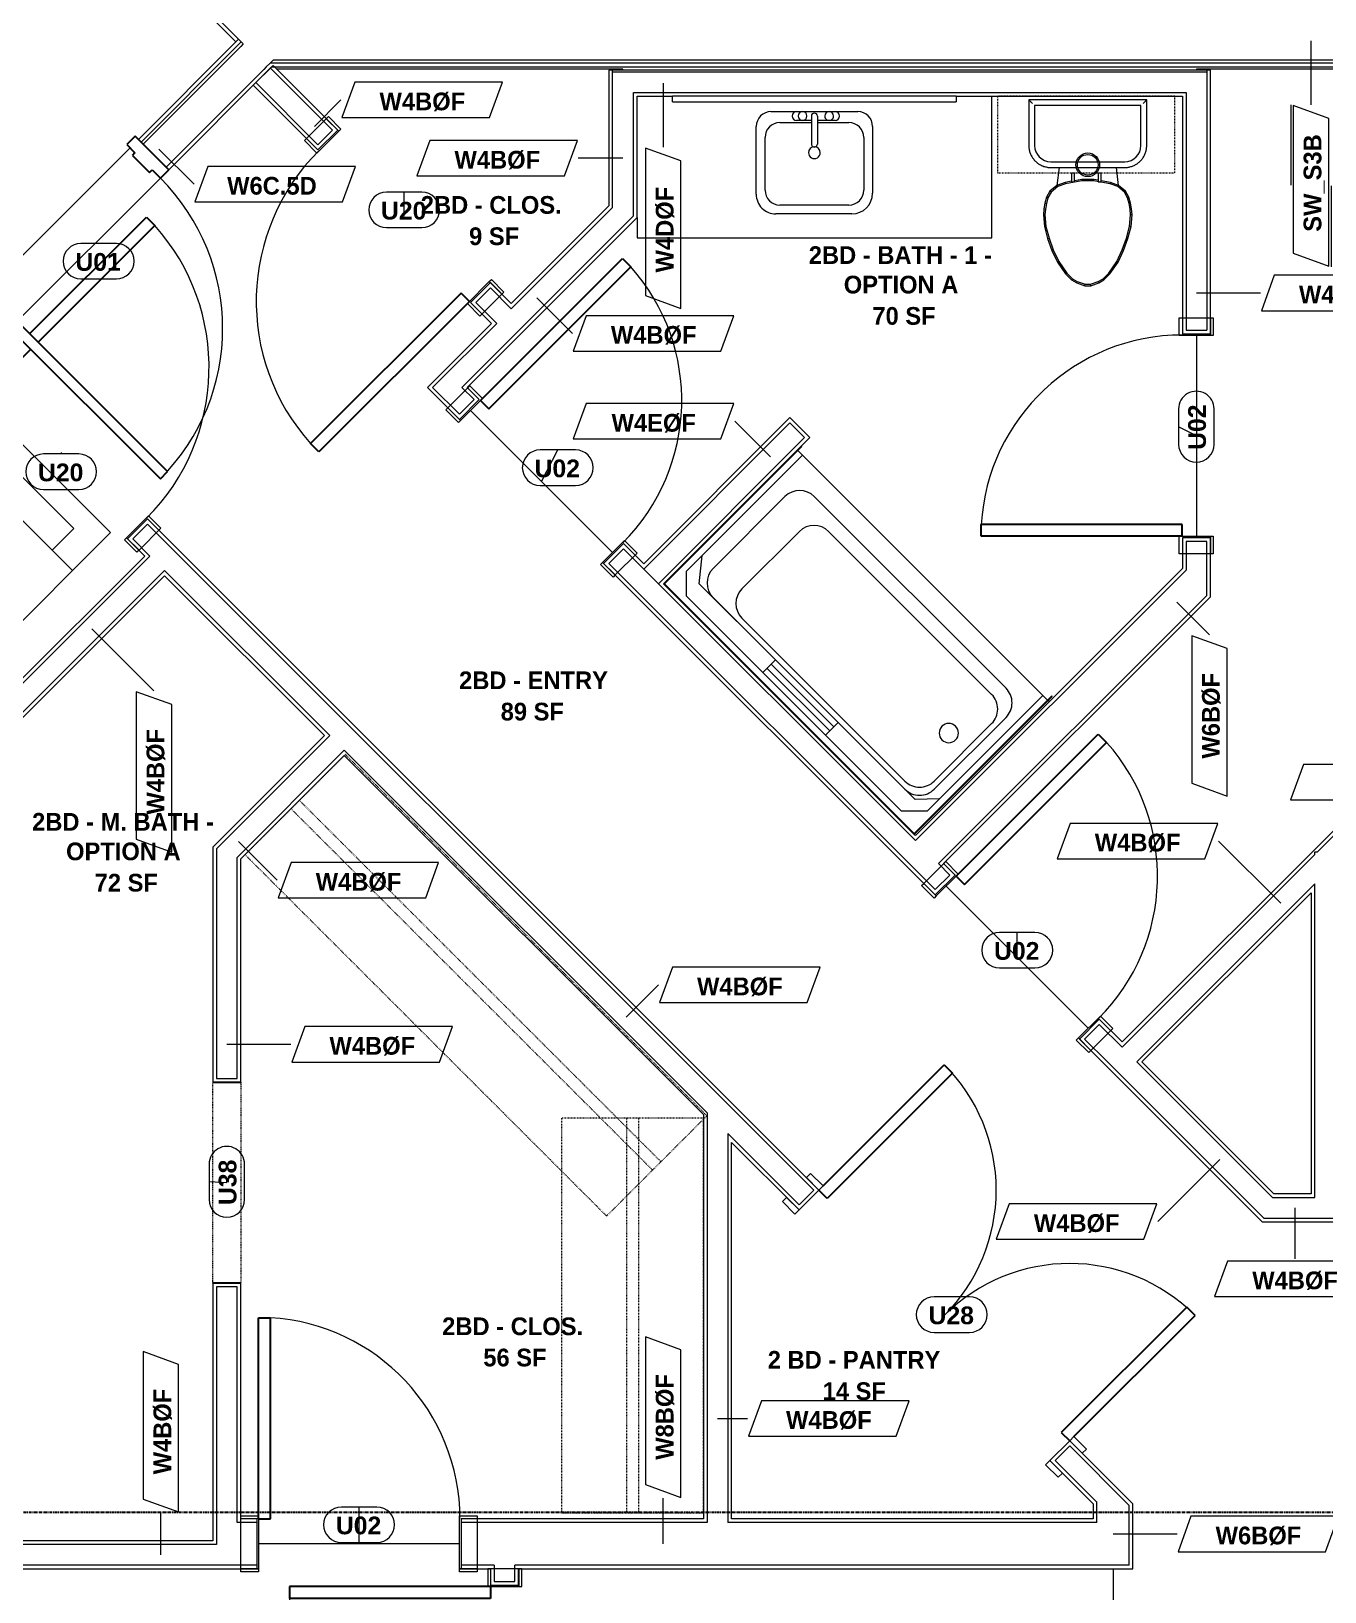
# Model space of a CAD drawing. Header units: inches. Extents: x -4058 to -1781, y 9814 to 12264.
# Drawn here: x -2478.7 to -2259.9, y 10153.8 to 10418 of the extents above; entities that cross this region are included whole.
import ezdxf

# ---------------------------------------------------------------- set-up
doc = ezdxf.new("R2010")
doc.units = ezdxf.units.IN
doc.header["$MEASUREMENT"] = 0
for name, pattern in [('Dash', [0.25, 0.125, -0.125]), ('Grid Line 1_2_', [0.875, 0.5, -0.125, 0.125, -0.125]), ('Overhead', [0.15625, 0.09375, -0.0625])]:
    doc.linetypes.add(name, pattern=pattern)
for name, color, linetype, lineweight in [('0-1', 7, 'Continuous', 5), ('0-3', 8, 'Continuous', 9), ('A-AREA-IDEN', 2, 'Continuous', 9), ('A-DETL-GENF-3', 92, 'Overhead', 9), ('A-DETL-MEDM', 33, 'Continuous', 30), ('A-DOOR-1', 7, 'Continuous', 9), ('A-DOOR-2', 10, 'Continuous', 30), ('A-DOOR-3', 31, 'Continuous', 9), ('A-DOOR-4', 31, 'Continuous', 30), ('A-DOOR-FRAM-2', 10, 'Continuous', 30), ('A-DOOR-IDEN', 31, 'Continuous', 9), ('A-FLOR-2', 192, 'Continuous', 9), ('A-WALL', 113, 'Continuous', 18), ('A-WALL-2', 250, 'Continuous', 18), ('A-WALL-3', 113, 'Continuous', 9), ('A-WALL-IDEN', 211, 'Continuous', 9), ('I-WALL-1', 7, 'Continuous', 9), ('I-WALL-2', 2, 'Continuous', 9), ('P-SANR-FIXT', 6, 'Continuous', 9), ('Q-CASE', 31, 'Continuous', 9), ('Q-CASE-2', 31, 'Dash', 9), ('Q-CASE-HDLN', 31, 'Dash', 9), ('S-GRID-1', 1, 'Grid Line 1_2_', 30)]:
    doc.layers.add(name, color=color, linetype=linetype, lineweight=lineweight)
doc.styles.add('Arial_B', font='arialbd.ttf', dxfattribs={"height": 3})
doc.styles.add('Century Gothic_B', font='GOTHICB.TTF', dxfattribs={"height": 3})

# ---------------------------------------------------------------- blocks, each defined once
blk = doc.blocks.new('HOLLOW METAL - UNIT DOOR-2191978-UNITS PLANS - 3RD FLOOR')
at = {"layer": 'A-DOOR-1'}
blk.add_arc((18, 3.875), 36, 90, 180, dxfattribs=at)
at = {"layer": 'A-DOOR-2'}
for p, q in [((18, 39.875), (16.25, 39.875)), ((16.25, 39.875), (16.25, 3.875)), ((18, 3.875), (18, 39.875)), ((16.25, 3.875), (18, 3.875))]:
    blk.add_line(p, q, dxfattribs=at)
at = {"layer": 'A-DOOR-FRAM-2'}
for p, q in [((-18, 3.875), (-20, 3.875)), ((-20, 3.875), (-20, -4.125)), ((-18, 1.9375), (-18, 3.875)), ((18, 3.875), (18, 1.9375)), ((20, 3.875), (18, 3.875)), ((20, -4.125), (20, 3.875)), ((-17.375, 1.9375), (-18, 1.9375)), ((-17.375, -2.1875), (-17.375, 1.9375)), ((18, 1.9375), (17.375, 1.9375)), ((17.375, 1.9375), (17.375, -2.1875)), ((-18, -4.125), (-18, -2.1875)), ((-18, -2.1875), (-17.375, -2.1875)), ((17.375, -2.1875), (18, -2.1875)), ((18, -2.1875), (18, -4.125)), ((-20, -4.125), (-18, -4.125)), ((18, -4.125), (20, -4.125))]:
    blk.add_line(p, q, dxfattribs=at)
blk = doc.blocks.new('CTR - 1st Phase - Common Walls_rvt-1-UNITS PLANS - 3RD FLOOR')
at = {"layer": 'A-WALL-2'}
for p, q in [((-2443.64, 10416.58), (-2459.78, 10432.72)), ((-2443.64, 10416.58), (-2444.08, 10416.14)), ((-2443.19, 10416.14), (-2443.64, 10416.58)), ((-2443.64, 10416.58), (-2443.19, 10416.14)), ((-2443.19, 10416.14), (-2443.64, 10415.7)), ((-2442.84, 10415.79), (-2443.19, 10416.14)), ((-2443.19, 10416.14), (-2442.84, 10415.79)), ((-2460.14, 10399.2), (-2443.64, 10415.7)), ((-2459.79, 10398.84), (-2443.28, 10415.35)), ((-2442.84, 10415.79), (-2443.28, 10415.35)), ((-2455.9, 10394.95), (-2439.39, 10411.46)), ((-2438.95, 10411.9), (-2439.39, 10411.46)), ((-2438.31, 10412.54), (-2438.95, 10411.9)), ((-2438.31, 10412.54), (-2437.81, 10413.04)), ((-2437.43, 10412.54), (-2438.31, 10412.54)), ((-2436.93, 10413.04), (-2437.81, 10413.04)), ((-2076.17, 10412.54), (-2437.43, 10412.54)), ((-2076.17, 10413.04), (-2436.93, 10413.04))]:
    blk.add_line(p, q, dxfattribs=at)
at = {"layer": 'I-WALL-1'}
for p, q in [((-2460.22, 10432.28), (-2444.08, 10416.14)), ((-2444.08, 10416.14), (-2460.58, 10399.64)), ((-2455.46, 10394.51), (-2438.95, 10411.02)), ((-2438.95, 10411.02), (-2438.05, 10411.91)), ((-2438.05, 10411.91), (-2076.17, 10411.91)), ((-2487.45, 10372.77), (-2462, 10398.22)), ((-2456.87, 10393.1), (-2481.09, 10368.88))]:
    blk.add_line(p, q, dxfattribs=at)
at = {"layer": '0-3', "rotation": 224.9999999999895}
blk.add_blockref('HOLLOW METAL - UNIT DOOR-2191978-UNITS PLANS - 3RD FLOOR', (-2472.34, 10383.11), dxfattribs=at)
blk = doc.blocks.new('CTR - 1st Phase - Structure_rvt-1-UNITS PLANS - 3RD FLOOR')
at = {"layer": 'S-GRID-1'}
blk.add_line((-1781.27, 10167.19), (-4041.78, 10167.19), dxfattribs=at)
blk = doc.blocks.new('Door-Opening - CLEAR OPENING - 34_ x 80_-3928451-UNITS PLANS - 3RD FLOOR')
at = {"layer": 'A-DETL-GENF-3'}
for p, q in [((-17.32, 2.37), (16.68, 2.37)), ((16.68, -2.38), (-17.32, -2.38))]:
    blk.add_line(p, q, dxfattribs=at)
at = {"layer": 'A-DETL-MEDM'}
for p, q in [((-17.32, -2.38), (-17.32, 2.37)), ((16.68, 2.37), (16.68, -2.38))]:
    blk.add_line(p, q, dxfattribs=at)
blk = doc.blocks.new('OD_CW_Closet - OD_CW_Closet-3807278-UNITS PLANS - 3RD FLOOR')
at = {"layer": 'Q-CASE-HDLN'}
for p, q in [((67.55, 24), (0.74, 24)), ((0.74, 24), (0.74, 0)), ((67.55, 0), (67.55, 24)), ((0.74, 13), (67.55, 13)), ((0.74, 11), (67.55, 11)), ((0.74, 0), (67.55, 0))]:
    blk.add_line(p, q, dxfattribs=at)
blk = doc.blocks.new('OD_CW_Closet - OD_CW_Closet-3810373-UNITS PLANS - 3RD FLOOR')
at = {"layer": 'Q-CASE-HDLN'}
for p, q in [((87.24, 24), (0.74, 24)), ((0.74, 24), (0.74, 0)), ((87.24, 0), (87.24, 24)), ((0.74, 13), (87.24, 13)), ((0.74, 11), (87.24, 11)), ((0.74, 0), (87.24, 0))]:
    blk.add_line(p, q, dxfattribs=at)
blk = doc.blocks.new('SWING - SINGLE - FLUSH - SWING - FLUSH - 3-0 x 6-8 - PASSAGE-4346077-UNITS PLANS - 3RD FLOOR')
at = {"layer": 'A-DOOR-3'}
for p, q in [((-21, 2.37), (-21, 2.87)), ((-21, 2.87), (-18, 2.87)), ((-18, 2.87), (-18, 2.37)), ((18, 2.37), (18, 2.87)), ((18, 2.87), (21, 2.87)), ((21, 2.87), (21, 2.37)), ((-21, 2.37), (-18, 2.37)), ((-21, -2.88), (-21, 2.37)), ((-18, 2.37), (-21, 2.37)), ((-18, 2.37), (-18, -2.88)), ((18, 2.37), (21, 2.37)), ((18, -2.88), (18, 2.37)), ((21, 2.37), (18, 2.37)), ((21, 2.37), (21, -2.88)), ((-18, -2.88), (-21, -2.88)), ((21, -2.88), (18, -2.88))]:
    blk.add_line(p, q, dxfattribs=at)
blk.add_arc((18, -2.38), 36.07, 180, 266.8211, dxfattribs=at)
at = {"layer": 'A-DOOR-4'}
for p, q in [((16, -2.38), (16, -8.73)), ((18, -2.38), (16, -2.38)), ((18, -2.38), (18, -8.73)), ((16, -10.48), (16, -38.39)), ((18, -10.48), (18, -38.39)), ((18, -38.39), (16, -38.39))]:
    blk.add_line(p, q, dxfattribs=at)
blk = doc.blocks.new('SWING - SINGLE - FLUSH - SWING - FLUSH - 2-10 x 6-8 - PRIVACY-4346078-UNITS PLANS - 3RD FLOOR')
at = {"layer": 'A-DOOR-3'}
for p, q in [((-20, 4.25), (-20, 4.75)), ((-20, 4.75), (-17, 4.75)), ((-20, 4.25), (-17, 4.25)), ((-20, -4.75), (-20, 4.25)), ((-17, 4.25), (-20, 4.25)), ((-17, 4.75), (-17, 4.25)), ((-17, 4.25), (-17, -4.75)), ((17, 4.25), (17, 4.75)), ((17, 4.75), (20, 4.75)), ((17, 4.25), (20, 4.25)), ((17, -4.75), (17, 4.25)), ((20, 4.25), (17, 4.25)), ((20, 4.75), (20, 4.25)), ((20, 4.25), (20, -4.75)), ((-17, -4.75), (-20, -4.75)), ((20, -4.75), (17, -4.75))]:
    blk.add_line(p, q, dxfattribs=at)
blk.add_arc((17, -4.25), 34.07, 180, 266.6343, dxfattribs=at)
at = {"layer": 'A-DOOR-4'}
for p, q in [((15, -4.25), (15, -38.26)), ((17, -4.25), (15, -4.25)), ((17, -4.25), (17, -38.26)), ((17, -38.26), (15, -38.26))]:
    blk.add_line(p, q, dxfattribs=at)
blk = doc.blocks.new('Stacked Washer and Dryer - 26_x25_ - Private-1352637-UNITS PLANS - 3RD FLOOR')
at = {"layer": 'P-SANR-FIXT'}
for p, q in [((0, 13.625), (32.4375, 13.625)), ((0, 13.625), (0, -13.625)), ((23.34375, 13.625), (23.34375, -13.625)), ((32.4375, 13.625), (32.4375, -13.625)), ((23.34375, 8.75), (28.53125, 8.75)), ((28.53125, 8.75), (28.53125, -8.75)), ((28.53125, -8.75), (23.34375, -8.75)), ((32.4375, -13.625), (0, -13.625))]:
    blk.add_line(p, q, dxfattribs=at)
blk = doc.blocks.new('SWING - SINGLE - FLUSH - SWING - FLUSH - 2-10 x 6-8 - PRIVACY-4346070-UNITS PLANS - 3RD FLOOR')
at = {"layer": 'A-DOOR-3'}
for p, q in [((-20, 2.37), (-20, 2.87)), ((-20, 2.87), (-17, 2.87)), ((-17, 2.87), (-17, 2.37)), ((17, 2.37), (17, 2.87)), ((17, 2.87), (20, 2.87)), ((20, 2.87), (20, 2.37)), ((-20, 2.37), (-17, 2.37)), ((-20, -2.88), (-20, 2.37)), ((-17, 2.37), (-20, 2.37)), ((-17, 2.37), (-17, -2.88)), ((17, 2.37), (20, 2.37)), ((17, -2.88), (17, 2.37)), ((20, 2.37), (17, 2.37)), ((20, 2.37), (20, -2.88)), ((-17, -2.88), (-20, -2.88)), ((20, -2.88), (17, -2.88))]:
    blk.add_line(p, q, dxfattribs=at)
blk.add_arc((17, -2.38), 34.07, 180, 266.6343, dxfattribs=at)
at = {"layer": 'A-DOOR-4'}
for p, q in [((15, -2.38), (15, -36.38)), ((17, -2.38), (15, -2.38)), ((17, -2.38), (17, -36.38)), ((17, -36.38), (15, -36.38))]:
    blk.add_line(p, q, dxfattribs=at)
blk = doc.blocks.new('SWING - SINGLE - FLUSH - SWING - FLUSH - 2-10 x 6-8 - PRIVACY-4346068-UNITS PLANS - 3RD FLOOR')
at = {"layer": 'A-DOOR-3'}
for p, q in [((-20, 2.37), (-20, 2.87)), ((-20, 2.87), (-17, 2.87)), ((-17, 2.87), (-17, 2.37)), ((17, 2.37), (17, 2.87)), ((17, 2.87), (20, 2.87)), ((20, 2.87), (20, 2.37)), ((-20, 2.37), (-17, 2.37)), ((-20, -2.88), (-20, 2.37)), ((-17, 2.37), (-20, 2.37)), ((-17, 2.37), (-17, -2.88)), ((17, 2.37), (20, 2.37)), ((17, -2.88), (17, 2.37)), ((20, 2.37), (17, 2.37)), ((20, 2.37), (20, -2.88)), ((-17, -2.88), (-20, -2.88)), ((20, -2.88), (17, -2.88))]:
    blk.add_line(p, q, dxfattribs=at)
blk.add_arc((17, -2.38), 34.07, 180, 266.6343, dxfattribs=at)
at = {"layer": 'A-DOOR-4'}
for p, q in [((15, -2.38), (15, -36.38)), ((17, -2.38), (15, -2.38)), ((17, -2.38), (17, -36.38)), ((17, -36.38), (15, -36.38))]:
    blk.add_line(p, q, dxfattribs=at)
blk = doc.blocks.new('M_Sink Vanity-Square - 500 x 440mm-1372835-UNITS PLANS - 3RD FLOOR')
at = {"layer": 'P-SANR-FIXT'}
for p, q in [((-5.72, 10.23), (7.14, 10.23)), ((-5.22, 8.73), (6.46, 8.73)), ((-9.22, -4.59), (-9.22, 6.73)), ((-7.72, -2.72), (-7.72, 6.23)), ((8.96, 6.23), (8.96, -2.72)), ((10.46, 6.91), (10.46, -4.59)), ((0.12, -6.33), (0.12, -1.59)), ((1.12, -6.33), (1.12, -1.59)), ((0.12, -5.22), (-5.22, -5.22)), ((6.46, -5.22), (1.12, -5.22)), ((7.96, -7.09), (-6.72, -7.09)), ((-2.88, -5.59), (0.12, -5.59)), ((3.62, -7.09), (-2.88, -7.09)), ((1.12, -5.59), (3.62, -5.59))]:
    blk.add_line(p, q, dxfattribs=at)
for centre, radius, start, end in [((-5.72, 6.73), 3.5, 90, 180), ((-5.22, 6.23), 2.5, 90, 180), ((6.46, 6.23), 2.5, 360, 90), ((7.14, 6.91), 3.32, 360, 90), ((0.62, -0.13), 1, 360, 180), ((0.62, -0.13), 1, 180, 0), ((0.62, -1.59), 0.5, 360, 180), ((-6.72, -4.59), 2.5, 180, 270), ((-5.22, -2.72), 2.5, 180, 270), ((6.46, -2.72), 2.5, 270, 360), ((7.96, -4.59), 2.5, 270, 0), ((-2.88, -6.34), 0.75, 90, 270), ((-1.88, -6.34), 0.75, 360, 180), ((-1.88, -6.34), 0.75, 180, 0), ((0.62, -6.33), 0.5, 180, 0), ((2.62, -6.34), 0.75, 0, 180), ((2.62, -6.34), 0.75, 180, 0), ((3.62, -6.34), 0.75, 270, 90)]:
    blk.add_arc(centre, radius, start, end, dxfattribs=at)
blk = doc.blocks.new('Bath Vanity - Bath Vanity 60_-V14-UNITS PLANS - 3RD FLOOR')
at = {"layer": 'Q-CASE'}
for p, q in [((30.74, 24), (-29.26, 24)), ((-29.26, 24), (-29.26, 0)), ((30.74, 20.56), (30.74, 24))]:
    blk.add_line(p, q, dxfattribs=at)
blk = doc.blocks.new('Toilet-Domestic-3D - Toilet-Domestic-3D-V15-UNITS PLANS - 3RD FLOOR')
at = {"layer": 'P-SANR-FIXT'}
for p, q in [((-9.98, 19.48), (-9.98, 11.75)), ((9.98, 19.48), (-9.98, 19.48)), ((-9.86, 19.36), (-9.98, 19.48)), ((9, 18.5), (-9, 18.5)), ((-9, 18.5), (-9, 11.75)), ((-9, 18.5), (-9, 11.75)), ((9, 18.5), (-9, 18.5)), ((9, 11.75), (9, 18.5)), ((9, 11.75), (9, 18.5)), ((9.98, 19.48), (9.86, 19.36)), ((9.98, 11.75), (9.98, 19.48)), ((-6.25, 9), (6.25, 9)), ((-6.25, 9), (6.25, 9)), ((-6.25, 8.02), (6.25, 8.02)), ((-4.86, 8.02), (-5.21, 5)), ((5.21, 5), (4.86, 8.02)), ((-3.84, 5.5), (-5.21, 5)), ((-2.75, 5.69), (-3.84, 5.5)), ((-3.84, 5.5), (-3.77, 5.26)), ((-0.98, 5.75), (-3.77, 5.26)), ((-1, 6), (-2.26, 5.78)), ((-1, 6), (-0.98, 5.75)), ((1, 6), (-1, 6)), ((0.98, 5.75), (-0.98, 5.75)), ((1, 6), (0.98, 5.75)), ((3.77, 5.26), (0.98, 5.75)), ((1.75, 5.87), (1, 6)), ((3.84, 5.5), (2.24, 5.78)), ((3.84, 5.5), (3.77, 5.26)), ((5.21, 5), (3.84, 5.5)), ((-6.97, 3), (-7.24, 2)), ((-6.73, 2.9), (-6.99, 1.95)), ((-6.4, 4), (-6.97, 3)), ((-6.97, 3), (-6.73, 2.9)), ((-6.21, 3.84), (-6.73, 2.9)), ((-5.21, 5), (-6.4, 4)), ((-6.21, 3.84), (-6.4, 4)), ((-5.08, 4.78), (-6.21, 3.84)), ((-5.21, 5), (-5.08, 4.78)), ((-3.77, 5.26), (-5.08, 4.78)), ((5.08, 4.78), (3.77, 5.26)), ((5.21, 5), (5.08, 4.78)), ((6.21, 3.84), (5.08, 4.78)), ((6.4, 4), (5.21, 5)), ((6.4, 4), (6.21, 3.84)), ((6.73, 2.9), (6.21, 3.84)), ((6.97, 3), (6.4, 4)), ((6.97, 3), (6.73, 2.9)), ((6.99, 1.95), (6.73, 2.9)), ((7.24, 2), (6.97, 3)), ((-7.41, 1), (-7.5, 0)), ((-7.24, 2), (-7.41, 1)), ((-7.41, 1), (-7.16, 0.96)), ((-7.16, 0.96), (-7.25, 0)), ((-7.24, 2), (-6.99, 1.95)), ((-6.99, 1.95), (-7.16, 0.96)), ((7.24, 2), (6.99, 1.95)), ((7.16, 0.96), (6.99, 1.95)), ((7.41, 1), (7.16, 0.96)), ((7.25, 0), (7.16, 0.96)), ((7.41, 1), (7.24, 2)), ((7.5, 0), (7.25, 0)), ((7.5, 0), (7.41, 1)), ((-7.5, 0), (-7.25, 0)), ((-7.5, 0), (-7.33, -1.99)), ((-7.33, -1.99), (-7.08, -1.95)), ((-7.33, -1.99), (-6.79, -4)), ((-7.25, 0), (-7.08, -1.95)), ((-7.08, -1.95), (-6.55, -3.92)), ((6.55, -3.92), (7.08, -1.95)), ((6.79, -4), (7.33, -1.99)), ((7.08, -1.95), (7.25, 0)), ((7.33, -1.99), (7.08, -1.95)), ((7.33, -1.99), (7.5, 0)), ((-6.79, -4), (-6.55, -3.92)), ((-6.79, -4), (-6.06, -6)), ((-6.55, -3.92), (-5.83, -5.9)), ((5.83, -5.9), (6.55, -3.92)), ((6.06, -6), (6.79, -4)), ((6.79, -4), (6.55, -3.92)), ((-6.06, -6), (-5.83, -5.9)), ((-6.06, -6), (-5.13, -8)), ((-5.83, -5.9), (-4.91, -7.88)), ((-5.13, -8), (-4.91, -7.88)), ((-4.91, -7.88), (-3.55, -9.84)), ((3.55, -9.84), (4.91, -7.88)), ((4.91, -7.88), (5.83, -5.9)), ((5.13, -8), (4.91, -7.88)), ((5.13, -8), (6.06, -6)), ((6.06, -6), (5.83, -5.9)), ((-5.13, -8), (-3.74, -10)), ((-3.74, -10), (-3.55, -9.84)), ((-3.74, -10), (-2.74, -11)), ((-3.55, -9.84), (-2.59, -10.8)), ((2.59, -10.8), (3.55, -9.84)), ((2.74, -11), (3.74, -10)), ((3.74, -10), (3.55, -9.84)), ((3.74, -10), (5.13, -8)), ((-2.74, -11), (-2.59, -10.8)), ((-2.74, -11), (-1.87, -11.5)), ((-2.59, -10.8), (-1.77, -11.27)), ((-1.87, -11.5), (-1.77, -11.27)), ((-1.87, -11.5), (-0.5, -12)), ((-1.77, -11.27), (-0.46, -11.75)), ((-0.5, -12), (-0.46, -11.75)), ((-0.5, -12), (0.5, -12)), ((-0.46, -11.75), (0.46, -11.75)), ((0.46, -11.75), (1.77, -11.27)), ((0.5, -12), (0.46, -11.75)), ((0.5, -12), (1.87, -11.5)), ((1.77, -11.27), (2.59, -10.8)), ((1.87, -11.5), (1.77, -11.27)), ((1.87, -11.5), (2.74, -11)), ((2.74, -11), (2.59, -10.8))]:
    blk.add_line(p, q, dxfattribs=at)
at = {"layer": 'P-SANR-FIXT', "flags": 128}
for points in [[(-9.98, 11.75), (-9.97, 11.6), (-9.97, 11.45), (-9.95, 11.3), (-9.93, 11.16), (-9.9, 11.01), (-9.87, 10.86), (-9.83, 10.72), (-9.79, 10.58), (-9.74, 10.44), (-9.68, 10.3), (-9.62, 10.16), (-9.56, 10.03), (-9.48, 9.9), (-9.41, 9.77), (-9.33, 9.65), (-9.24, 9.52), (-9.15, 9.41), (-9.05, 9.29), (-8.95, 9.18), (-8.85, 9.08), (-8.74, 8.97), (-8.62, 8.88), (-8.51, 8.78), (-8.39, 8.7), (-8.26, 8.61), (-8.14, 8.54), (-8.01, 8.46), (-7.87, 8.4), (-7.74, 8.33), (-7.6, 8.28), (-7.46, 8.22), (-7.32, 8.18), (-7.17, 8.14), (-7.03, 8.11), (-6.88, 8.08), (-6.74, 8.05), (-6.59, 8.04), (-6.44, 8.03), (-6.29, 8.02), (-6.25, 8.02)], [(6.25, 8.02), (6.4, 8.03), (6.55, 8.03), (6.7, 8.05), (6.84, 8.07), (6.99, 8.1), (7.14, 8.13), (7.28, 8.17), (7.42, 8.21), (7.56, 8.26), (7.7, 8.32), (7.84, 8.38), (7.97, 8.44), (8.1, 8.52), (8.23, 8.59), (8.35, 8.67), (8.48, 8.76), (8.59, 8.85), (8.71, 8.95), (8.82, 9.05), (8.92, 9.15), (9.03, 9.26), (9.12, 9.38), (9.22, 9.49), (9.3, 9.61), (9.39, 9.74), (9.46, 9.86), (9.54, 9.99), (9.6, 10.13), (9.67, 10.26), (9.72, 10.4), (9.78, 10.54), (9.82, 10.68), (9.86, 10.83), (9.89, 10.97), (9.92, 11.12), (9.95, 11.26), (9.96, 11.41), (9.97, 11.56), (9.98, 11.71), (9.98, 11.75)]]:
    blk.add_lwpolyline(points, dxfattribs=at)
at = {"layer": 'P-SANR-FIXT'}
for radius in [2, 1.75]:
    blk.add_circle((0, 8.48), radius, dxfattribs=at)
for centre, start, end in [((-6.25, 11.75), 180, 270), ((-6.25, 11.75), 180, 270), ((6.25, 11.75), 270, 360), ((6.25, 11.75), 270, 360)]:
    blk.add_arc(centre, 2.75, start, end, dxfattribs=at)
for points in [[(-9.98, 19.48), (-9.98, 19.48), (-9.98, 19.48), (-9.98, 19.48)], [(9.98, 19.48), (9.98, 19.48), (9.98, 19.48), (9.98, 19.48)]]:
    blk.add_open_spline(points, degree=3, dxfattribs=at)
for points, knots in [([(-9.37, 18.87), (-9.41, 18.91), (-9.47, 18.97), (-9.55, 19.05), (-9.6, 19.1), (-9.66, 19.16), (-9.71, 19.21), (-9.75, 19.25), (-9.78, 19.28), (-9.8, 19.3), (-9.82, 19.32), (-9.85, 19.35), (-9.86, 19.36), (-9.86, 19.36)], [0, 0, 0, 0, 0.166667, 0.25, 0.333333, 0.416667, 0.5, 0.583333, 0.666667, 0.708333, 0.75, 0.833333, 1, 1, 1, 1]), ([(9.86, 19.36), (9.86, 19.36), (9.85, 19.35), (9.82, 19.32), (9.8, 19.3), (9.78, 19.28), (9.75, 19.25), (9.71, 19.21), (9.66, 19.16), (9.6, 19.1), (9.55, 19.05), (9.47, 18.97), (9.41, 18.91), (9.37, 18.87)], [-1, -1, -1, -1, -0.833333, -0.75, -0.708333, -0.666667, -0.583333, -0.5, -0.416667, -0.333333, -0.25, -0.166667, 0, 0, 0, 0])]:
    blk.add_open_spline(points, degree=3, knots=knots, dxfattribs=at)
blk = doc.blocks.new('300 Series Wall Hung Cabinet_326 - 30_-2909952-UNITS PLANS - 3RD FLOOR')
at = {"layer": 'Q-CASE'}
for p, q in [((-2.5, -13.19), (-2.01, -13.19)), ((-2.5, -13.19), (-2.5, -14.69)), ((-2.01, -14.69), (-2.01, -13.19)), ((2, -13.19), (2.49, -13.19)), ((2, -13.19), (2, -14.69)), ((2.49, -14.69), (2.49, -13.19)), ((-2.5, -14.69), (-2.01, -14.69)), ((2, -14.69), (2.49, -14.69))]:
    blk.add_line(p, q, dxfattribs=at)
at = {"layer": 'Q-CASE-2'}
for p, q in [((15, -0.19), (-15, -0.19)), ((-15, -0.19), (-15, -13.19)), ((15, -13.19), (15, -0.19)), ((-15, -13.19), (15, -13.19))]:
    blk.add_line(p, q, dxfattribs=at)
blk = doc.blocks.new('BATHROOM MIRROR - BATHROOM MIRROR 48_-3124766-UNITS PLANS - 3RD FLOOR')
at = {"layer": 'Q-CASE'}
for p, q in [((24.74, 24), (-23.26, 24)), ((-23.26, 23), (-23.26, 24)), ((24.74, 24), (24.74, 23)), ((-23.26, 23), (24.74, 23))]:
    blk.add_line(p, q, dxfattribs=at)
blk = doc.blocks.new('CTS6032CP - CTS6032CP-3806650-UNITS PLANS - 3RD FLOOR')
at = {"layer": 'P-SANR-FIXT'}
for p, q in [((0.12, 33), (0, 33)), ((0, 0), (0, 33)), ((0.12, 0.12), (0.12, 33)), ((0.12, 32), (1.25, 32)), ((58.75, 32), (1.25, 32)), ((1.25, 4.25), (1.25, 32)), ((58.75, 32), (59.88, 32)), ((58.75, 32), (58.75, 4.31)), ((60, 33), (59.88, 33)), ((59.88, 33), (59.88, 0.12)), ((60, 33), (60, 0)), ((7.6, 28.46), (53.48, 28.46)), ((4.1, 7.77), (4.1, 24.96)), ((52.5, 26), (13.5, 26)), ((56.98, 24.96), (56.98, 7.77)), ((10, 22.5), (10, 8.75)), ((56, 8.75), (56, 22.5)), ((4.31, 4.25), (1.25, 8.02)), ((58.75, 7.23), (55.94, 4.25)), ((4.25, 1.25), (1.25, 4.25)), ((22.5, 4.25), (4.31, 4.25)), ((53.48, 4.27), (7.6, 4.27)), ((13.5, 5.25), (52.5, 5.25)), ((22.5, 1.25), (22.5, 4.25)), ((37.5, 3.25), (22.5, 3.25)), ((37.5, 4.25), (37.5, 1.25)), ((55.94, 4.25), (37.5, 4.25)), ((58.75, 4.31), (55.69, 1.25)), ((59.88, 0.12), (0.12, 0.12)), ((55.69, 1.25), (4.25, 1.25)), ((22.5, 2.25), (37.5, 2.25)), ((60, 0), (0, 0))]:
    blk.add_line(p, q, dxfattribs=at)
for centre, radius, start, end in [((7.6, 24.96), 3.5, 90, 180), ((53.48, 24.96), 3.5, 360, 90), ((13.5, 22.5), 3.5, 90, 180), ((52.5, 22.5), 3.5, 360, 90), ((52, 16.25), 1.63, 0, 180), ((52, 16.25), 1.63, 180, 360), ((13.5, 8.75), 3.5, 180, 270), ((52.5, 8.75), 3.5, 270, 0), ((7.6, 7.77), 3.5, 180, 270), ((53.48, 7.77), 3.5, 270, 0)]:
    blk.add_arc(centre, radius, start, end, dxfattribs=at)
blk = doc.blocks.new('SWING - SINGLE - FLUSH - SWING - FLUSH - 3-0 x 6-8 - PASSAGE-4346075-UNITS PLANS - 3RD FLOOR')
at = {"layer": 'A-DOOR-3'}
for p, q in [((-21, 2.37), (-21, 2.87)), ((-21, 2.87), (-18, 2.87)), ((-18, 2.87), (-18, 2.37)), ((18, 2.37), (18, 2.87)), ((18, 2.87), (21, 2.87)), ((21, 2.87), (21, 2.37)), ((-21, 2.37), (-18, 2.37)), ((-21, -2.88), (-21, 2.37)), ((-18, 2.37), (-21, 2.37)), ((-18, 2.37), (-18, -2.88)), ((18, 2.37), (21, 2.37)), ((18, -2.88), (18, 2.37)), ((21, 2.37), (18, 2.37)), ((21, 2.37), (21, -2.88)), ((-18, -2.88), (-21, -2.88)), ((21, -2.88), (18, -2.88))]:
    blk.add_line(p, q, dxfattribs=at)
blk.add_arc((18, -2.38), 36.07, 180, 266.8211, dxfattribs=at)
at = {"layer": 'A-DOOR-4'}
for p, q in [((16, -2.38), (16, -38.39)), ((18, -2.38), (16, -2.38)), ((18, -2.38), (18, -38.39)), ((18, -38.39), (16, -38.39))]:
    blk.add_line(p, q, dxfattribs=at)
blk = doc.blocks.new('SWING - SINGLE - FLUSH - SWING - FLUSH - 2-10 x 6-8 - PRIVACY-4346066-UNITS PLANS - 3RD FLOOR')
at = {"layer": 'A-DOOR-3'}
for p, q in [((-17, 2.87), (-20, 2.87)), ((-20, 2.87), (-20, -2.38)), ((-17, -2.38), (-17, 2.87)), ((20, 2.87), (17, 2.87)), ((17, 2.87), (17, -2.38)), ((20, -2.38), (20, 2.87)), ((-20, -2.38), (-17, -2.38)), ((-17, -2.38), (-20, -2.38)), ((-20, -2.38), (-20, -2.88)), ((-17, -2.88), (-17, -2.38)), ((17, -2.38), (20, -2.38)), ((20, -2.38), (17, -2.38)), ((17, -2.38), (17, -2.88)), ((20, -2.88), (20, -2.38)), ((-20, -2.88), (-17, -2.88)), ((17, -2.88), (20, -2.88))]:
    blk.add_line(p, q, dxfattribs=at)
blk.add_arc((17, 2.37), 34.07, 93.3657, 180, dxfattribs=at)
at = {"layer": 'A-DOOR-4'}
for p, q in [((15, 2.37), (15, 36.38)), ((17, 36.38), (15, 36.38)), ((17, 2.37), (17, 36.38)), ((17, 2.37), (15, 2.37))]:
    blk.add_line(p, q, dxfattribs=at)
blk = doc.blocks.new('SWING - DOUBLE - FLUSH - SWING - DOUBLE - 5-0 x 6-8 - DUMMY-3703244-UNITS PLANS - 3RD FLOOR')
at = {"layer": 'A-DOOR-3'}
for p, q in [((-30, 3.375), (-33, 3.375)), ((-33, 3.375), (-33, 2.375)), ((-30, 2.375), (-30, 3.375)), ((33, 3.375), (30, 3.375)), ((30, 3.375), (30, 2.375)), ((33, 2.375), (33, 3.375)), ((-33, 2.375), (-30, 2.375)), ((30, 2.375), (33, 2.375)), ((-30, -2.375), (-33, -2.375)), ((-33, -2.375), (-33, -3.375)), ((-30, -3.375), (-30, -2.375)), ((33, -2.375), (30, -2.375)), ((30, -2.375), (30, -3.375)), ((33, -3.375), (33, -2.375)), ((-33, -3.375), (-30, -3.375)), ((30, -3.375), (33, -3.375))]:
    blk.add_line(p, q, dxfattribs=at)
for centre, start, end in [((-30, 2.375), 360, 90), ((30, 2.375), 90, 180)]:
    blk.add_arc(centre, 30, start, end, dxfattribs=at)
at = {"layer": 'A-DOOR-4'}
for p, q in [((-30, 3.375), (-30, 32.375)), ((-30, 32.375), (-28, 32.375)), ((-28, 32.375), (-28, 2.375)), ((30, 32.375), (28, 32.375)), ((28, 32.375), (28, 2.375)), ((30, 3.375), (30, 32.375)), ((-28, 2.375), (-30, 2.375)), ((28, 2.375), (30, 2.375))]:
    blk.add_line(p, q, dxfattribs=at)
blk = doc.blocks.new('Wall Tag - Shear Wall-3956451-UNITS PLANS - 3RD FLOOR')
at = {"layer": 'A-WALL-IDEN'}
for p, q in [((-0.3561, 0.0937), (-0.4244, -0.0937)), ((0.4244, 0.0937), (-0.3561, 0.0937)), ((0.4291, 0.1068), (0.0033, 0.1068)), ((0.3561, -0.0937), (0.4244, 0.0937)), ((0, -0.1068), (-0.4291, -0.1068)), ((-0.4244, -0.0937), (0.3561, -0.0937))]:
    blk.add_line(p, q, dxfattribs=at)
blk = doc.blocks.new('Wall Tag - Arch Wall-3956453-UNITS PLANS - 3RD FLOOR')
at = {"layer": 'A-WALL-IDEN'}
for p, q in [((-0.3561, 0.0937), (-0.4244, -0.0937)), ((0.4244, 0.0937), (-0.3561, 0.0937)), ((0.3561, -0.0937), (0.4244, 0.0937)), ((-0.4244, -0.0937), (0.3561, -0.0937))]:
    blk.add_line(p, q, dxfattribs=at)
blk = doc.blocks.new('Door Tag - Type Mark-2601225-UNITS PLANS - 3RD FLOOR')
at = {"layer": 'A-DOOR-IDEN'}
for p, q in [((0.09375, 0.09375), (-0.09375, 0.09375)), ((-0.09375, -0.09375), (0.09375, -0.09375))]:
    blk.add_line(p, q, dxfattribs=at)
for centre, start, end in [((-0.09375, 0), 90, 270), ((0.09375, 0), 270, 90)]:
    blk.add_arc(centre, 0.09375, start, end, dxfattribs=at)

msp = doc.modelspace()

# ---------------------------------------------------------------- linework, layer by layer
at = {"layer": 'A-DOOR-IDEN'}
for p, q in [((-2415.62, 10386.62), (-2415.62, 10390.7)), ((-2281.6, 10349.46), (-2284.6, 10351.01)), ((-2473.65, 10346.62), (-2473.65, 10346.39)), ((-2392.39, 10341.73), (-2389.63, 10347.07)), ((-2311.9, 10261.23), (-2311.9, 10265.39)), ((-2445.62, 10223.04), (-2448.62, 10223.18)), ((-2423.25, 10161.91), (-2423.25, 10168.14))]:
    msp.add_line(p, q, dxfattribs=at)
at = {"layer": 'A-FLOR-2'}
for p, q in [((-2378.6, 10411.54), (-2437.18, 10411.54)), ((-2378.6, 10411.35), (-2378.6, 10411.54)), ((-2076.8, 10411.54), (-2281.6, 10411.54)), ((-2281.6, 10411.54), (-2281.6, 10411.35)), ((-2281.6, 10366.46), (-2281.6, 10332.46)), ((-2404.42, 10353.75), (-2380.37, 10329.71)), ((-2306.69, 10304.64), (-2306.51, 10304.46)), ((-2323.92, 10273.25), (-2299.88, 10249.21)), ((-2440.25, 10161.91), (-2440.25, 10161.91)), ((-2406.25, 10161.91), (-2440.25, 10161.91)), ((-2295.62, 10110.25), (-2295.62, 10157.66))]:
    msp.add_line(p, q, dxfattribs=at)
at = {"layer": 'A-WALL'}
for p, q in [((-2427.73, 10401.21), (-2438.24, 10411.72)), ((-2380.35, 10388.13), (-2380.35, 10411.35)), ((-2380.35, 10411.1), (-2279.85, 10411.1)), ((-2279.85, 10411.35), (-2279.85, 10367.34)), ((-2440.72, 10409.25), (-2430.2, 10398.73)), ((-2376.85, 10386.68), (-2376.85, 10407.6)), ((-2376.85, 10407.6), (-2283.35, 10407.6)), ((-2283.35, 10407.6), (-2283.35, 10367.34)), ((-2430.2, 10398.73), (-2427.73, 10401.21)), ((-2380.35, 10388.13), (-2397.5, 10370.98)), ((-2376.85, 10386.68), (-2405.86, 10357.67)), ((-2401.03, 10374.51), (-2403.51, 10372.04)), ((-2397.5, 10370.98), (-2401.03, 10374.51)), ((-2403.51, 10372.04), (-2399.97, 10368.5)), ((-2399.97, 10368.5), (-2410.81, 10357.67)), ((-2283.35, 10367.34), (-2279.85, 10367.34)), ((-2406.27, 10353.13), (-2410.81, 10357.67)), ((-2406.27, 10353.13), (-2403.8, 10355.6)), ((-2403.8, 10355.6), (-2405.86, 10357.67)), ((-2375.1, 10326.91), (-2350.35, 10351.66)), ((-2347.88, 10349.18), (-2350.35, 10351.66)), ((-2372.62, 10324.43), (-2347.88, 10349.18)), ((-2459.07, 10334.51), (-2461.54, 10332.03)), ((-2364.37, 10239.81), (-2459.07, 10334.51)), ((-2461.54, 10332.03), (-2458.63, 10329.12)), ((-2283.35, 10331.59), (-2283.35, 10326.74)), ((-2279.85, 10331.59), (-2283.35, 10331.59)), ((-2279.85, 10322.46), (-2279.85, 10331.59)), ((-2481.96, 10305.79), (-2458.63, 10329.12)), ((-2378.52, 10330.32), (-2380.99, 10327.85)), ((-2329.14, 10280.94), (-2378.52, 10330.32)), ((-2480.51, 10302.29), (-2456.15, 10326.64)), ((-2456.15, 10326.64), (-2428.22, 10298.71)), ((-2380.99, 10327.85), (-2325.78, 10272.64)), ((-2283.35, 10326.74), (-2329.14, 10280.94)), ((-2279.85, 10322.46), (-2325.25, 10277.06)), ((-2447.37, 10279.56), (-2428.22, 10298.71)), ((-2443.87, 10278.11), (-2425.75, 10296.24)), ((-2425.75, 10296.24), (-2364.37, 10234.86)), ((-2261.1, 10279.04), (-2257.6, 10282.54)), ((-2447.37, 10279.56), (-2447.37, 10240.66)), ((-2261.57, 10279.04), (-2261.1, 10279.04)), ((-2261.57, 10278.57), (-2261.57, 10279.04)), ((-2443.87, 10240.66), (-2443.87, 10278.11)), ((-2323.3, 10275.11), (-2325.25, 10277.06)), ((-2294.17, 10245.97), (-2261.57, 10278.57)), ((-2325.78, 10272.64), (-2323.3, 10275.11)), ((-2291.69, 10243.5), (-2261.57, 10273.62)), ((-2261.57, 10220.54), (-2261.57, 10273.62)), ((-2298.02, 10249.83), (-2300.5, 10247.36)), ((-2294.17, 10245.97), (-2298.02, 10249.83)), ((-2300.5, 10247.36), (-2296.64, 10243.5)), ((-2296.64, 10243.5), (-2270.18, 10217.04)), ((-2291.69, 10243.5), (-2268.73, 10220.54)), ((-2447.37, 10240.66), (-2443.87, 10240.66)), ((-2346.34, 10221.78), (-2364.37, 10239.81)), ((-2364.37, 10234.86), (-2364.37, 10165.54)), ((-2360.87, 10231.36), (-2360.87, 10165.54)), ((-2360.87, 10231.36), (-2348.82, 10219.31)), ((-2348.82, 10219.31), (-2346.34, 10221.78)), ((-2268.73, 10220.54), (-2261.57, 10220.54)), ((-2270.18, 10217.04), (-2258.07, 10217.04)), ((-2447.37, 10205.41), (-2447.37, 10161.79)), ((-2443.87, 10205.41), (-2447.37, 10205.41)), ((-2443.87, 10165.54), (-2443.87, 10205.41)), ((-2303.03, 10178.47), (-2305.51, 10176)), ((-2303.03, 10178.47), (-2292.95, 10168.39)), ((-2305.51, 10176), (-2298.45, 10168.94)), ((-2298.45, 10165.54), (-2298.45, 10168.94)), ((-2292.95, 10158.29), (-2292.95, 10168.39)), ((-2440.5, 10165.54), (-2443.87, 10165.54)), ((-2364.37, 10165.54), (-2406, 10165.54)), ((-2298.45, 10165.54), (-2360.87, 10165.54)), ((-2447.37, 10161.79), (-2518.37, 10161.79)), ((-2440.5, 10158.29), (-2518.37, 10158.29)), ((-2400.37, 10158.29), (-2406, 10158.29)), ((-2400.37, 10158.29), (-2400.37, 10155.54)), ((-2360.87, 10158.29), (-2396.87, 10158.29)), ((-2396.87, 10155.54), (-2396.87, 10158.29)), ((-2292.95, 10158.29), (-2360.87, 10158.29)), ((-2400.37, 10155.54), (-2396.87, 10155.54))]:
    msp.add_line(p, q, dxfattribs=at)
at = {"layer": 'A-WALL-3'}
for p, q in [((-2437.8, 10412.17), (-2441.16, 10408.81)), ((-2426.84, 10401.21), (-2437.8, 10412.17)), ((-2380.97, 10411.35), (-2380.97, 10388.39)), ((-2279.22, 10411.35), (-2380.97, 10411.35)), ((-2279.22, 10366.71), (-2279.22, 10411.35)), ((-2441.16, 10408.81), (-2430.2, 10397.85)), ((-2376.22, 10386.42), (-2376.22, 10406.98)), ((-2376.22, 10406.98), (-2370.22, 10406.98)), ((-2322.22, 10406.98), (-2283.97, 10406.98)), ((-2283.97, 10406.98), (-2283.97, 10366.71)), ((-2430.2, 10397.85), (-2426.84, 10401.21)), ((-2380.97, 10388.39), (-2397.5, 10371.86)), ((-2404.97, 10357.67), (-2376.22, 10386.42)), ((-2401.03, 10375.4), (-2404.39, 10372.04)), ((-2397.5, 10371.86), (-2401.03, 10375.4)), ((-2404.39, 10372.04), (-2400.86, 10368.5)), ((-2400.86, 10368.5), (-2411.69, 10357.67)), ((-2283.97, 10366.71), (-2279.22, 10366.71)), ((-2411.69, 10357.67), (-2406.27, 10352.24)), ((-2406.27, 10352.24), (-2402.91, 10355.6)), ((-2402.91, 10355.6), (-2404.97, 10357.67)), ((-2459.07, 10335.39), (-2462.43, 10332.03)), ((-2365, 10241.32), (-2459.07, 10335.39)), ((-2462.43, 10332.03), (-2459.51, 10329.12)), ((-2283.97, 10332.21), (-2283.97, 10327)), ((-2279.22, 10332.21), (-2283.97, 10332.21)), ((-2279.22, 10322.2), (-2279.22, 10332.21)), ((-2459.51, 10329.12), (-2482.22, 10306.41)), ((-2378.52, 10331.21), (-2381.88, 10327.85)), ((-2375.1, 10327.79), (-2378.52, 10331.21)), ((-2381.88, 10327.85), (-2325.78, 10271.75)), ((-2283.97, 10327), (-2329.14, 10281.83)), ((-2480.25, 10301.66), (-2456.15, 10325.76)), ((-2456.15, 10325.76), (-2429.11, 10298.71)), ((-2324.36, 10277.06), (-2279.22, 10322.2)), ((-2429.11, 10298.71), (-2448, 10279.82)), ((-2443.25, 10277.85), (-2425.75, 10295.35)), ((-2425.75, 10295.35), (-2365, 10234.6)), ((-2329.14, 10281.83), (-2329.31, 10282.01)), ((-2257.86, 10283.16), (-2294.17, 10246.86)), ((-2448, 10279.82), (-2448, 10240.04)), ((-2443.25, 10240.04), (-2443.25, 10277.85)), ((-2322.42, 10275.11), (-2324.36, 10277.06)), ((-2325.78, 10271.75), (-2322.42, 10275.11)), ((-2290.81, 10243.5), (-2262.2, 10272.11)), ((-2262.2, 10272.11), (-2262.2, 10221.16)), ((-2298.02, 10250.72), (-2301.38, 10247.36)), ((-2294.17, 10246.86), (-2298.02, 10250.72)), ((-2301.38, 10247.36), (-2297.53, 10243.5)), ((-2297.53, 10243.5), (-2270.44, 10216.41)), ((-2268.47, 10221.16), (-2290.81, 10243.5)), ((-2345.46, 10221.78), (-2365, 10241.32)), ((-2365, 10234.6), (-2365, 10166.16)), ((-2360.25, 10166.16), (-2360.25, 10229.85)), ((-2360.25, 10229.85), (-2348.82, 10218.42)), ((-2348.82, 10218.42), (-2345.46, 10221.78)), ((-2262.2, 10221.16), (-2268.47, 10221.16)), ((-2270.44, 10216.41), (-2257.45, 10216.41)), ((-2448, 10206.04), (-2448, 10162.41)), ((-2443.25, 10166.16), (-2443.25, 10206.04)), ((-2303.03, 10179.36), (-2306.39, 10176)), ((-2292.32, 10168.65), (-2303.03, 10179.36)), ((-2306.39, 10176), (-2299.07, 10168.68)), ((-2299.07, 10168.68), (-2299.07, 10166.16)), ((-2292.32, 10157.66), (-2292.32, 10168.65)), ((-2448, 10162.41), (-2517.37, 10162.41)), ((-2518.37, 10157.66), (-2443.25, 10157.66)), ((-2401, 10157.66), (-2401, 10154.91)), ((-2396.25, 10154.91), (-2396.25, 10157.66)), ((-2365, 10157.66), (-2360.25, 10157.66)), ((-2299.07, 10157.66), (-2292.32, 10157.66)), ((-2401, 10154.91), (-2396.25, 10154.91))]:
    msp.add_line(p, q, dxfattribs=at)
at = {"layer": 'A-WALL-IDEN'}
for p, q in [((-2262.21, 10416.35), (-2262.21, 10405.51)), ((-2371.81, 10409.16), (-2371.81, 10398.32)), ((-2430.81, 10401.81), (-2426.31, 10406.32)), ((-2457.11, 10397.99), (-2451.16, 10392.05)), ((-2378.6, 10396.45), (-2386.16, 10396.45)), ((-2393.18, 10372.82), (-2387.16, 10366.8)), ((-2281.6, 10373.64), (-2270.75, 10373.64)), ((-2353.65, 10345.88), (-2359.7, 10351.93)), ((-2284.9, 10321.29), (-2279.39, 10315.78)), ((-2468.46, 10316.81), (-2457.95, 10306.3)), ((-2443.66, 10280.8), (-2437.1, 10274.24)), ((-2267.32, 10270.35), (-2277.83, 10280.86)), ((-2378.07, 10251.03), (-2372.58, 10256.51)), ((-2445.62, 10246.46), (-2434.78, 10246.46)), ((-2277.63, 10226.96), (-2288.14, 10216.45)), ((-2264.92, 10218.79), (-2264.92, 10210.17)), ((-2362.62, 10183.12), (-2357.53, 10183.12)), ((-2371.8, 10161.91), (-2371.8, 10169.62)), ((-2456.78, 10160.04), (-2456.78, 10167.15)), ((-2295.7, 10163.57), (-2284.86, 10163.57))]:
    msp.add_line(p, q, dxfattribs=at)
at = {"layer": 'I-WALL-2'}
for p, q in [((-2350.35, 10352.54), (-2375.1, 10327.79)), ((-2346.99, 10349.18), (-2350.35, 10352.54)), ((-2348.41, 10347.77), (-2346.99, 10349.18)), ((-2440.5, 10166.16), (-2443.25, 10166.16)), ((-2440.5, 10157.66), (-2440.5, 10166.16)), ((-2365, 10166.16), (-2406, 10166.16)), ((-2406, 10166.16), (-2406, 10157.66)), ((-2299.07, 10166.16), (-2360.25, 10166.16)), ((-2443.25, 10157.66), (-2440.5, 10157.66)), ((-2406, 10157.66), (-2401, 10157.66)), ((-2396.25, 10157.66), (-2365, 10157.66)), ((-2360.25, 10157.66), (-2299.07, 10157.66))]:
    msp.add_line(p, q, dxfattribs=at)

# ---------------------------------------------------------------- block references
at = {"layer": '0-1'}
for name in ['CTR - 1st Phase - Structure_rvt-1-UNITS PLANS - 3RD FLOOR', 'CTR - 1st Phase - Common Walls_rvt-1-UNITS PLANS - 3RD FLOOR']:
    msp.add_blockref(name, (0, 0), dxfattribs=at)
at = {"layer": 'A-DOOR-3'}
for name, p, rotation in [('SWING - SINGLE - FLUSH - SWING - FLUSH - 3-0 x 6-8 - PASSAGE-4346075-UNITS PLANS - 3RD FLOOR', (-2415.62, 10386.62), 314.9999999999298), ('SWING - SINGLE - FLUSH - SWING - FLUSH - 3-0 x 6-8 - PASSAGE-4346077-UNITS PLANS - 3RD FLOOR', (-2473.65, 10346.62), 134.9999999999715), ('SWING - SINGLE - FLUSH - SWING - FLUSH - 2-10 x 6-8 - PRIVACY-4346068-UNITS PLANS - 3RD FLOOR', (-2392.39, 10341.73), 134.9999999999262), ('SWING - SINGLE - FLUSH - SWING - FLUSH - 2-10 x 6-8 - PRIVACY-4346070-UNITS PLANS - 3RD FLOOR', (-2281.6, 10349.46), 269.999999999948), ('SWING - SINGLE - FLUSH - SWING - FLUSH - 2-10 x 6-8 - PRIVACY-4346068-UNITS PLANS - 3RD FLOOR', (-2311.9, 10261.23), 134.9999999999262), ('SWING - DOUBLE - FLUSH - SWING - DOUBLE - 5-0 x 6-8 - DUMMY-3703244-UNITS PLANS - 3RD FLOOR', (-2325.92, 10198.89), 314.9999999999073), ('Door-Opening - CLEAR OPENING - 34_ x 80_-3928451-UNITS PLANS - 3RD FLOOR', (-2445.62, 10223.36), 89.99999999997216), ('SWING - SINGLE - FLUSH - SWING - FLUSH - 2-10 x 6-8 - PRIVACY-4346078-UNITS PLANS - 3RD FLOOR', (-2423.25, 10161.91), 180), ('SWING - SINGLE - FLUSH - SWING - FLUSH - 2-10 x 6-8 - PRIVACY-4346066-UNITS PLANS - 3RD FLOOR', (-2398.62, 10137.66), 90.00000000005124)]:
    msp.add_blockref(name, p, dxfattribs=dict(at, rotation=rotation))
at = {"layer": 'A-DOOR-IDEN', "xscale": 31.99999999999999, "yscale": 31.99999999999999, "zscale": 31.99999999999999}
for p in [(-2415.62, 10387.7), (-2467.31, 10379.02), (-2473.65, 10343.39), (-2389.63, 10344.07), (-2311.9, 10262.39), (-2322.98, 10200.7), (-2423.25, 10165.14)]:
    msp.add_blockref('Door Tag - Type Mark-2601225-UNITS PLANS - 3RD FLOOR', p, dxfattribs=at)
at = {"layer": 'A-DOOR-IDEN', "xscale": 31.99999999999999, "yscale": 31.99999999999999, "zscale": 31.99999999999999, "rotation": 89.99999999999955}
for p in [(-2281.6, 10351.01), (-2445.62, 10223.18)]:
    msp.add_blockref('Door Tag - Type Mark-2601225-UNITS PLANS - 3RD FLOOR', p, dxfattribs=at)
at = {"layer": 'A-WALL-IDEN', "xscale": 31.99999999999999, "yscale": 31.99999999999999, "zscale": 31.99999999999999}
for p in [(-2412.58, 10406.32), (-2399.9, 10396.45), (-2437.43, 10392.05), (-2257.02, 10373.64), (-2373.43, 10366.8), (-2373.43, 10351.93), (-2252.07, 10290.85), (-2291.56, 10280.86), (-2423.37, 10274.24), (-2358.85, 10256.51), (-2421.05, 10246.46), (-2301.87, 10216.45), (-2264.92, 10206.75), (-2343.79, 10183.12), (-2271.12, 10163.57)]:
    msp.add_blockref('Wall Tag - Arch Wall-3956453-UNITS PLANS - 3RD FLOOR', p, dxfattribs=at)
at = {"layer": 'A-WALL-IDEN', "xscale": 31.99999999999999, "yscale": 31.99999999999999, "zscale": 31.99999999999999, "rotation": 89.99999999999955}
for name, p in [('Wall Tag - Shear Wall-3956451-UNITS PLANS - 3RD FLOOR', (-2262.21, 10391.78)), ('Wall Tag - Arch Wall-3956453-UNITS PLANS - 3RD FLOOR', (-2371.81, 10384.59)), ('Wall Tag - Arch Wall-3956453-UNITS PLANS - 3RD FLOOR', (-2279.39, 10302.05)), ('Wall Tag - Arch Wall-3956453-UNITS PLANS - 3RD FLOOR', (-2457.95, 10292.57)), ('Wall Tag - Arch Wall-3956453-UNITS PLANS - 3RD FLOOR', (-2371.8, 10183.35)), ('Wall Tag - Arch Wall-3956453-UNITS PLANS - 3RD FLOOR', (-2456.78, 10180.88))]:
    msp.add_blockref(name, p, dxfattribs=at)
at = {"layer": 'P-SANR-FIXT'}
msp.add_blockref('Toilet-Domestic-3D - Toilet-Domestic-3D-V15-UNITS PLANS - 3RD FLOOR', (-2299.97, 10386.86), dxfattribs=at)
for name, p, rotation in [('M_Sink Vanity-Square - 500 x 440mm-1372835-UNITS PLANS - 3RD FLOOR', (-2345.6, 10397.26), 180), ('Stacked Washer and Dryer - 26_x25_ - Private-1352637-UNITS PLANS - 3RD FLOOR', (-2497.87, 10319.78), 45.00000000003374), ('CTS6032CP - CTS6032CP-3806650-UNITS PLANS - 3RD FLOOR', (-2371.74, 10324.43), 314.9999999997776)]:
    msp.add_blockref(name, p, dxfattribs=dict(at, rotation=rotation))
at = {"layer": 'Q-CASE'}
for name, p, rotation in [('Bath Vanity - Bath Vanity 60_-V14-UNITS PLANS - 3RD FLOOR', (-2345.48, 10406.98), 180), ('OD_CW_Closet - OD_CW_Closet-3810373-UNITS PLANS - 3RD FLOOR', (-2443.06, 10279.08), 314.9999999999857), ('OD_CW_Closet - OD_CW_Closet-3807278-UNITS PLANS - 3RD FLOOR', (-2389, 10234.71), 269.9999999999671)]:
    msp.add_blockref(name, p, dxfattribs=dict(at, rotation=rotation))
for name, p in [('BATHROOM MIRROR - BATHROOM MIRROR 48_-3124766-UNITS PLANS - 3RD FLOOR', (-2346.96, 10382.98)), ('300 Series Wall Hung Cabinet_326 - 30_-2909952-UNITS PLANS - 3RD FLOOR', (-2300.22, 10407.16))]:
    msp.add_blockref(name, p, dxfattribs=at)

# ---------------------------------------------------------------- texts
at = {"layer": 'A-AREA-IDEN', "char_height": 3, "attachment_point": 1, "style": 'Century Gothic_B'}
for s, insert, width in [('2BD - CLOS.', (-2412.81, 10390.05), 29.29), ('9 SF', (-2404.64, 10384.75), 9.494), ('2BD - BATH - 1 -', (-2347.17, 10381.56), 38.481), ('OPTION A', (-2341.25, 10376.56), 24.24), ('70 SF', (-2336.41, 10371.26), 12.423), ('2BD - ENTRY', (-2406.33, 10309.58), 29.492), ('89 SF', (-2399.29, 10304.28), 12.423), ('2BD - M. BATH -', (-2478.57, 10285.62), 38.077), ('OPTION A', (-2472.82, 10280.62), 24.24), ('72 SF', (-2467.98, 10275.32), 12.423), ('2BD - CLOS.', (-2409.19, 10200.23), 29.29), ('56 SF', (-2402.23, 10194.94), 12.423), ('2 BD - PANTRY', (-2354.11, 10194.55), 34.946), ('14 SF', (-2344.82, 10189.25), 12.423)]:
    msp.add_mtext(s, dxfattribs=dict(at, insert=insert, width=width))
at = {"layer": 'A-DOOR-IDEN', "char_height": 3, "width": 9.393, "attachment_point": 1, "style": 'Arial_B'}
for s, insert in [('U20', (-2419.55, 10389.08)), ('U01', (-2471.24, 10380.4)), ('U20', (-2477.58, 10344.77)), ('U02', (-2393.56, 10345.45)), ('U02', (-2315.83, 10263.77)), ('U28', (-2326.91, 10202.08)), ('U02', (-2427.18, 10166.52))]:
    msp.add_mtext(s, dxfattribs=dict(at, insert=insert))
at = {"layer": 'A-DOOR-IDEN', "char_height": 3, "width": 9.393, "attachment_point": 1, "rotation": 90, "style": 'Arial_B'}
for s, insert in [('U02', (-2282.98, 10347.08)), ('U38', (-2447, 10219.25))]:
    msp.add_mtext(s, dxfattribs=dict(at, insert=insert))
at = {"layer": 'A-WALL-IDEN', "char_height": 3, "attachment_point": 1, "style": 'Century Gothic_B'}
for s, insert, width in [('W4BØF', (-2419.79, 10407.57), 17.372), ('W4BØF', (-2407.11, 10397.7), 17.372), ('W6C.5D', (-2445.57, 10393.29), 19.594), ('W4BØF', (-2264.24, 10374.89), 17.372), ('W4BØF', (-2380.65, 10368.05), 17.372), ('W4EØF', (-2380.53, 10353.17), 17.069), ('W4BØF', (-2298.78, 10282.11), 17.372), ('W4BØF', (-2430.58, 10275.48), 17.372), ('W4BØF', (-2366.07, 10257.76), 17.372), ('W4BØF', (-2428.26, 10247.71), 17.372), ('W4BØF', (-2309.09, 10217.7), 17.372), ('W4BØF', (-2272.14, 10208), 17.372), ('W4BØF', (-2351.01, 10184.37), 17.372), ('W6BØF', (-2278.34, 10164.82), 17.372)]:
    msp.add_mtext(s, dxfattribs=dict(at, insert=insert, width=width))
at = {"layer": 'A-WALL-IDEN', "char_height": 3, "attachment_point": 1, "rotation": 90, "style": 'Century Gothic_B'}
for s, insert, width in [('SW_S3B', (-2263.45, 10384.01), 18.685), ('W4DØF', (-2373.05, 10377.12), 17.978), ('W6BØF', (-2280.64, 10294.83), 17.372), ('W4BØF', (-2459.2, 10285.35), 17.372), ('W8BØF', (-2373.05, 10176.14), 17.372), ('W4BØF', (-2458.03, 10173.67), 17.372)]:
    msp.add_mtext(s, dxfattribs=dict(at, insert=insert, width=width))

doc.saveas('drawing.dxf')
